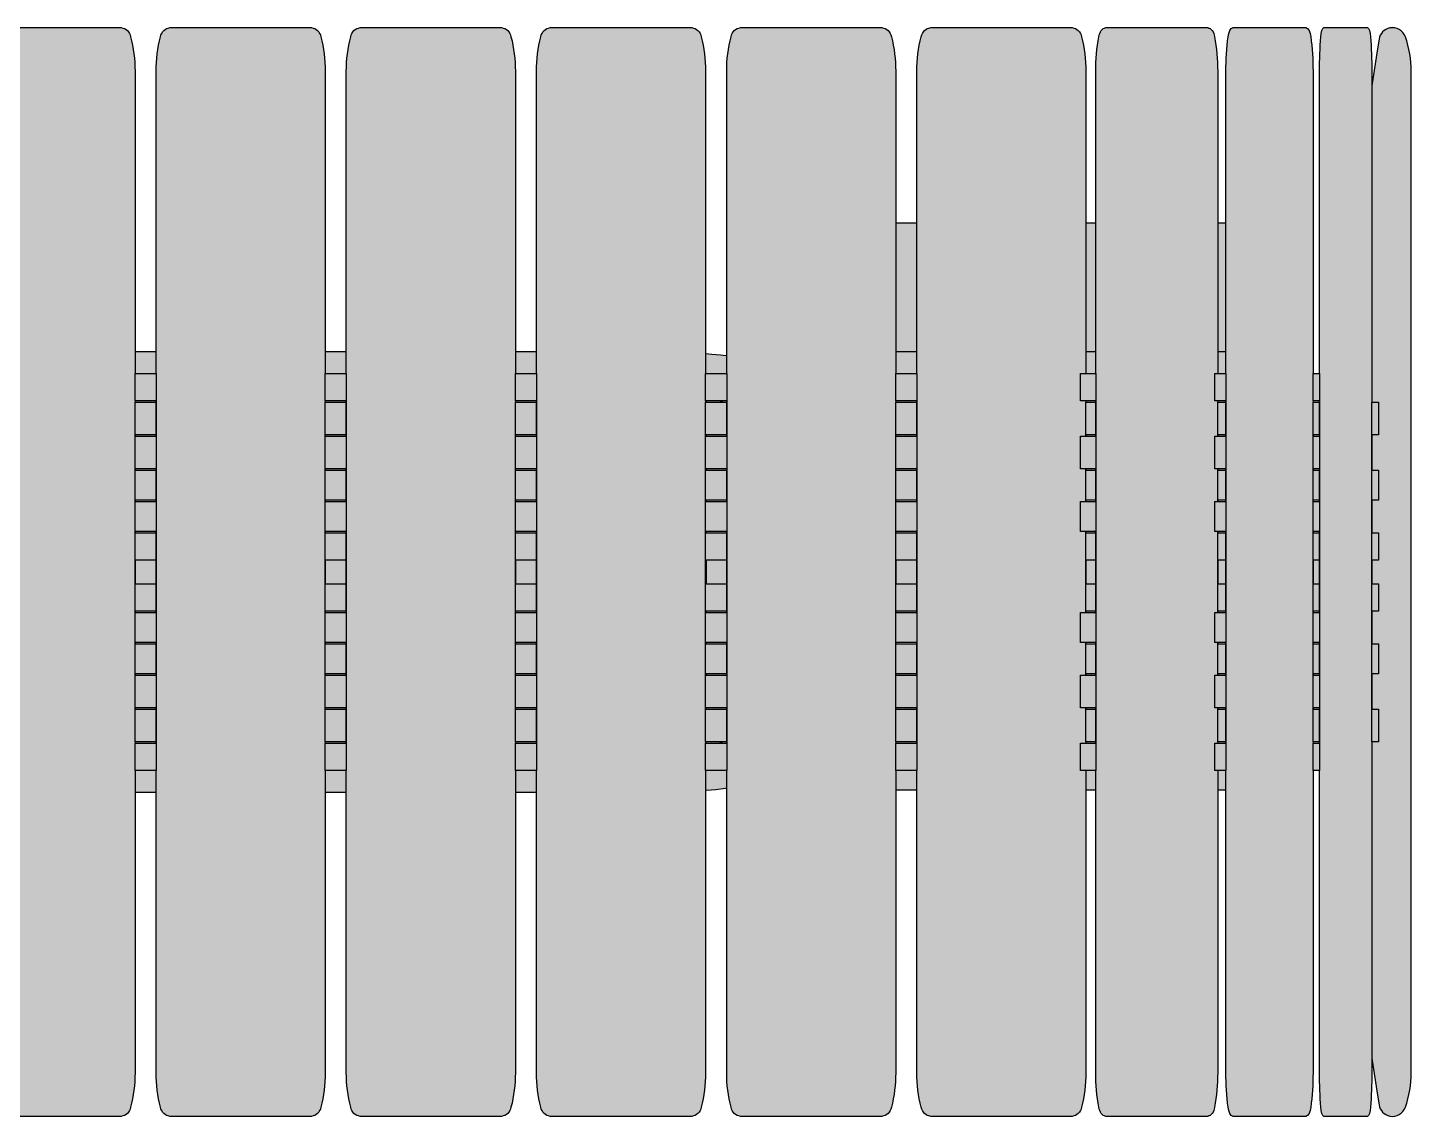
# Model space of a CAD drawing. Header units: millimetres. Extents: x -10890 to 10855, y -21000 to 23317.
# Drawn here: x 3709 to 6250, y -20600 to -18600 of the extents above; entities that cross this region are included whole.
import ezdxf

# ---------------------------------------------------------------- set-up
doc = ezdxf.new("R2010")
doc.units = ezdxf.units.MM
doc.set_wipeout_variables(frame=1)
doc.layers.add('Техника. Кран LR 11000', color=250, linetype='Continuous')
doc.layers.add('Техника. Кран LR 11000 Штриховка', color=7, linetype='Continuous', true_color=0xffd147)

# ---------------------------------------------------------------- blocks, each defined once
blk = doc.blocks.new('LR 11000-20250225.072448')
at = {"color": 0, "linetype": 'ByBlock', "lineweight": -2, "ltscale": 20, "transparency": 16777216}
blk.add_wipeout([(-2625, 165.0000000000109), (-2625, 195.00000000000364), (-960, 195.00000000000364), (-960, 399.99999999999636), (-60, 399.99999999999636), (-60, 195.00000000000364), (-15, 195.00000000000364), (-15, 145.00000000000364), (-909.078948544222, 145.00000000000364), (-909.078948544222, 112.00212633460978), (-609.9999999999998, 112.00212633460978), (-609.9999999999998, 145.00000000000364), (-410, 145.00000000000364), (-410, 112.00212633460978), (0, 112.00212633460978), (0, -112.00212633460978), (-410, -112.00212633460978), (-410, -144.99999999999613), (-609.9999999999998, -144.99999999999613), (-609.9999999999998, -112.00212633460978), (-909.078948544222, -112.00212633460978), (-909.078948544222, -144.99999999999613), (-15, -144.99999999999613), (-15, -194.9999999999959), (-60, -194.9999999999959), (-60, -404.9999999999966), (-120.68622450386442, -404.9999999999966), (-120.68622450386442, -640.9999999999964), (-899.3137754961499, -641.0000000000036), (-899.3137754961499, -404.9999999999966), (-960, -404.9999999999966), (-960, -194.9999999999959), (-2625, -194.9999999999959), (-2625, -164.99999999998886), (-2645, -164.99999999998886), (-2645, 165.0000000000109)], dxfattribs=at)
at = {"layer": 'Техника. Кран LR 11000 Штриховка', "ltscale": 20, "true_color": 0xadadad, "transparency": 16777216}
h = blk.add_hatch(color=253, dxfattribs=at)
h.dxf.hatch_style = 1
h.paths.add_polyline_path([(-2645, 165.0000000000109), (-2625, 165.0000000000109), (-2625, 195.0000000000036), (-960, 195.0000000000036), (-960, 399.9999999999964), (-60, 399.9999999999964), (-60, 195.0000000000036), (-15, 195.0000000000036), (-15, 145.0000000000036), (-909.0789485442219, 145.0000000000036), (-909.0789485442219, 112.0021263346098), (-610, 112.0021263346098), (-610, 145.0000000000036), (-410, 145.0000000000036), (-410, 112.0021263346098), (0, 112.0021263346098), (0, -112.0021263346098), (-410, -112.0021263346098), (-410, -144.9999999999964), (-610, -144.9999999999964), (-610, -112.0021263346098), (-909.0789485442219, -112.0021263346098), (-909.0789485442219, -144.9999999999964), (-15, -144.9999999999964), (-15, -194.9999999999964), (-60, -194.9999999999964), (-60, -404.9999999999964), (-120.6862245038647, -404.9999999999964), (-120.6862245038647, -640.9999999999964), (-899.3137754961499, -641.0000000000036), (-899.3137754961499, -404.9999999999964), (-960, -404.9999999999964), (-960, -194.9999999999964), (-2625, -194.9999999999964), (-2625, -164.9999999999891), (-2645, -164.9999999999891)])
at = {"color": 0, "linetype": 'ByBlock', "lineweight": -2, "ltscale": 20, "transparency": 16777216}
for points in [[(-2645, 165.0000000000109), (-2625, 165.0000000000109), (-2625, 195.0000000000036), (-960, 195.0000000000036), (-960, 399.9999999999964), (-60, 399.9999999999964), (-60, 195.0000000000036), (-15, 195.0000000000036), (-15, 145.0000000000036), (-909.0789485442219, 145.0000000000036), (-909.0789485442219, 112.0021263346098), (-610, 112.0021263346098), (-610, 145.0000000000036), (-410, 145.0000000000036), (-410, 112.0021263346098), (0, 112.0021263346098), (0, -112.0021263346098), (-410, -112.0021263346098), (-410, -144.9999999999964), (-610, -144.9999999999964), (-610, -112.0021263346098), (-909.0789485442219, -112.0021263346098), (-909.0789485442219, -144.9999999999964), (-15, -144.9999999999964), (-15, -194.9999999999964), (-60, -194.9999999999964), (-60, -404.9999999999964), (-120.6862245038647, -404.9999999999964), (-120.6862245038647, -640.9999999999964), (-899.3137754961499, -641.0000000000036), (-899.3137754961499, -404.9999999999964), (-960, -404.9999999999964), (-960, -194.9999999999964), (-2625, -194.9999999999964), (-2625, -164.9999999999891), (-2645, -164.9999999999891)], [(-1070, 180.0000000000036), (-572.4694572168664, 180.0000000000036), (-572.4694572168664, 160.0000000000036), (-1070, 160.0000000000036)], [(-1070, -159.9999999999964), (-572.4694572168664, -159.9999999999964), (-572.4694572168664, -179.9999999999964), (-1070, -179.9999999999964)]]:
    blk.add_lwpolyline(points, close=True, dxfattribs=at)
for points in [[(-2286.324342421358, 195.0000000000036), (-2286.324342421358, -194.9999999999964)], [(-1414.470749093249, 195.0000000000036), (-1414.470749093249, -194.9999999999964)], [(-960, 195.0000000000036), (-60, 195.0000000000036)], [(-2625, 165.0000000000109), (-2625, -164.9999999999891)], [(-2625, 145.0000000000036), (-909.0789485442219, 145.0000000000036)], [(-909.0789485442219, 145.0000000000036), (-909.0789485442219, -144.9999999999964), (-2625, -144.9999999999964)], [(-610, 112.0021263346098), (-410, 112.0021263346098)], [(-610, -112.0021263346098), (-410, -112.0021263346098)], [(-60, -194.9999999999964), (-960, -194.9999999999964)], [(-899.3137754961499, -404.9999999999964), (-120.6862245038647, -404.9999999999964)]]:
    blk.add_lwpolyline(points, dxfattribs=at)
blk = doc.blocks.new('LR 11000-20250225.072029')
at = {"color": 0, "linetype": 'ByBlock', "lineweight": -2, "ltscale": 20, "transparency": 16777216}
blk.add_wipeout([(-5090.686224503865, -641), (-5090.686224503865, -405), (-5030.000000000001, -405), (-5030.000000000001, -392.0788488736871), (-5030.000000000001, -392.0788488736871), (-4989.818276078764, -397.67912073897514), (-4949.448218887621, -401.70310690090264), (-4908.951640407385, -404.14464609607603), (-4868.390546339959, -405), (-4868.390546339957, -405), (-1852.4999999999998, -405), (-1852.4999999999998, -705), (-1827.4999999999995, -705), (-1827.4999999999995, -740), (-1777.4999999999993, -740), (-1777.4999999999993, -705), (-1757.4999999999998, -705), (-1757.4999999999998, -654.9999999999991), (-1752.5, -650.0000000000009), (-1752.5, -594.75), (-1497.5000000000002, -594.75), (-1497.5000000000002, -650.0000000000009), (-1492.4999999999993, -654.9999999999991), (-1492.4999999999993, -705), (-1472.4999999999998, -705), (-1472.4999999999998, -740), (-1422.4999999999998, -740), (-1422.4999999999998, -705), (-1397.4999999999998, -705), (-1397.4999999999998, -405), (1397.4999999999854, -405), (1397.4999999999854, -705), (1422.4999999999998, -705), (1422.4999999999998, -740), (1472.4999999999995, -740), (1472.4999999999995, -705), (1492.5000000000005, -705), (1492.5000000000005, -654.9999999999991), (1497.5000000000002, -650.0000000000009), (1497.5000000000002, -594.7499999999945), (1752.4999999999998, -594.7499999999945), (1752.4999999999998, -650.0000000000009), (1757.499999999986, -654.9999999999991), (1757.5, -705), (1777.5000000000005, -705), (1777.5000000000005, -740), (1827.5000000000005, -740), (1827.5000000000005, -705.0000000722139), (1852.5, -705.0000000722139), (1852.5, -405), (4886.5776739096045, -405), (4886.5776739096045, -405), (5012.527143413684, -394.78285218915244), (5136.179192664229, -368.74768954536466), (5255.555348686756, -327.3110831322756), (5368.7455541880745, -271.1360321192442), (5368.936958198233, -271.0254037844452), (5368.936958198233, -230), (5477.37357540612, -230), (5477.37357540612, -190), (5098.052738762462, -189.99999999994907), (5098.052738762462, -189.99999999994907), (5073.257452705655, -99.7016624750022), (5064.167487821665, -6.503118984151115), (5071.047260668018, 86.88459271278771), (5093.696646615432, 177.74493217183408), (5098.052738719052, 190.00000000005275), (5477.37357540612, 189.9999999999991), (5477.37357540612, 230), (5368.93695956086, 230), (5368.93695956086, 271.02540378443973), (5368.93695956086, 271.02540378443973), (5255.3972621723415, 327.3234283776137), (5135.674131858694, 368.8818513995693), (5011.672098810524, 395.03957026209355), (4885.363761096542, 405.3804735157064), (4833.3318196055625, 405), (1852.5, 405), (1852.4999999999864, 655.0000000000009), (1849.999999999986, 657.5), (1849.999999999986, 729.9999999999991), (1827.5000000000005, 729.9999999999991), (1827.5000000000005, 750.0000000000036), (1777.5000000000005, 750.0000000000036), (1777.5000000000005, 729.9999999999991), (1754.9999999999861, 729.9999999999991), (1754.9999999999861, 657.5000000000036), (1752.4999999999861, 655.0000000000036), (1752.4999999999998, 405), (1497.4999999999852, 405), (1497.4999999999852, 655.0000000000009), (1494.9999999999854, 657.5), (1494.9999999999854, 729.9999999999991), (1472.499999999986, 729.9999999999991), (1472.4999999999995, 750.0000000000036), (1422.4999999999998, 750.0000000000036), (1422.4999999999998, 729.9999999999991), (1400.0000000000005, 729.9999999999991), (1399.9999999999854, 657.5000000000036), (1397.4999999999854, 655.0000000000036), (1397.4999999999854, 405), (-1397.4999999999998, 405), (-1397.4999999999998, 655.0000000000009), (-1399.9999999999998, 657.5), (-1399.9999999999998, 730.0000000000045), (-1422.4999999999998, 730.0000000000045), (-1422.4999999999998, 750.0000000000036), (-1472.4999999999998, 750.0000000000036), (-1472.4999999999998, 730.0000000000045), (-1495.0000000000005, 730.0000000000045), (-1495.0000000000005, 657.5000000000036), (-1497.5000000000002, 655.0000000000036), (-1497.5000000000002, 405), (-1752.5, 405), (-1752.5, 655.0000000000009), (-1755, 657.5), (-1755, 730.0000000000045), (-1777.4999999999993, 730.0000000000045), (-1777.4999999999993, 750.0000000000036), (-1827.4999999999995, 750.0000000000036), (-1827.4999999999995, 730.0000000000045), (-1850, 730.0000000000045), (-1850, 657.5000000000036), (-1852.4999999999998, 655.0000000000036), (-1852.5000000000148, 405), (-4833.82137265768, 405), (-4833.82137265768, 405), (-4883.034975881456, 405.1008133663763), (-4932.202863846241, 402.9776792009616), (-4981.224588400732, 398.6349349872362), (-5029.999999999985, 392.0814527887742), (-5029.999999999985, 392.0814527887742), (-5030.000000000001, 739.9999999999864), (-5929.999999999999, 739.9999999999864), (-5929.999999999999, 240.00000000000728), (-5975.000000000001, 240.00000000000728), (-5975.000000000001, 190.00000000000637), (-5195.104318919737, 190.00000000000637), (-5195.101483683073, 160.00000000000728), (-5111.969563417732, 112.00212633460706), (-5380.000000000001, 112.00212633460706), (-5380.000000000001, 190.00000000000637), (-5579.999999999999, 190.00000000000637), (-5579.999999999999, 112.00212633460706), (-5990, 112.00212633460706), (-5990, -112.0021263346107), (-5111.969563417762, -112.0021263346107), (-5195.101483683073, -160), (-5195.101483683073, -189.99999999999636), (-5380.000000000001, -189.99999999999181), (-5380.000000000001, -112.00212633461342), (-5579.999999999999, -112.0021263346107), (-5579.999999999999, -189.99999999999636), (-5974.999999999985, -189.99999999999636), (-5974.999999999985, -239.99999999999545), (-5929.999999999999, -239.99999999999545), (-5929.999999999999, -405), (-5869.31377549615, -405), (-5869.31377549615, -641)], dxfattribs=at)
at = {"layer": 'Техника. Кран LR 11000 Штриховка', "ltscale": 20, "true_color": 0xadadad, "transparency": 16777216}
h = blk.add_hatch(color=253, dxfattribs=at)
h.dxf.hatch_style = 1
edge = h.paths.add_edge_path()
edge.add_line((-5869.31377549615, -641), (-5090.686224503865, -641))
edge.add_line((-5090.686224503865, -641), (-5090.686224503865, -405))
edge.add_line((-5090.686224503865, -405), (-5030, -405))
edge.add_line((-5030, -405), (-5030, -392.0788488736871))
edge.add_arc((-4866.815829351576, 631.8097122742549), 1036.810908121542, 260.9445371000554, 269.9129786624127)
edge.add_line((-4868.390546339957, -405), (-1852.5, -405))
edge.add_line((-1852.5, -405), (-1852.5, -705))
edge.add_line((-1852.5, -705), (-1827.5, -705))
edge.add_line((-1827.5, -705), (-1827.5, -740))
edge.add_line((-1827.5, -740), (-1777.5, -740))
edge.add_line((-1777.5, -740), (-1777.5, -705))
edge.add_line((-1777.5, -705), (-1757.5, -705))
edge.add_line((-1757.5, -705), (-1757.5, -655))
edge.add_line((-1757.5, -655), (-1752.5, -650))
edge.add_line((-1752.5, -650), (-1752.5, -594.75))
edge.add_line((-1752.5, -594.75), (-1497.5, -594.75))
edge.add_line((-1497.5, -594.75), (-1497.5, -650))
edge.add_line((-1497.5, -650), (-1492.5, -655))
edge.add_line((-1492.5, -655), (-1492.5, -705))
edge.add_line((-1492.5, -705), (-1472.5, -705))
edge.add_line((-1472.5, -705), (-1472.5, -740))
edge.add_line((-1472.5, -740), (-1422.5, -740))
edge.add_line((-1422.5, -740), (-1422.5, -705))
edge.add_line((-1422.5, -705), (-1397.5, -705))
edge.add_line((-1397.5, -705), (-1397.5, -405))
edge.add_line((-1397.5, -405), (1397.499999999985, -405))
edge.add_line((1397.499999999985, -405), (1397.499999999985, -705))
edge.add_line((1397.499999999985, -705), (1422.5, -705))
edge.add_line((1422.5, -705), (1422.5, -740))
edge.add_line((1422.5, -740), (1472.5, -740))
edge.add_line((1472.5, -740), (1472.5, -705))
edge.add_line((1472.5, -705), (1492.5, -705))
edge.add_line((1492.5, -705), (1492.5, -655))
edge.add_line((1492.5, -655), (1497.5, -650))
edge.add_line((1497.5, -650), (1497.5, -594.7499999999964))
edge.add_line((1497.5, -594.7499999999964), (1752.5, -594.7499999999964))
edge.add_line((1752.5, -594.7499999999964), (1752.5, -650))
edge.add_line((1752.5, -650), (1757.499999999985, -655))
edge.add_line((1757.499999999985, -655), (1757.5, -705))
edge.add_line((1757.5, -705), (1777.5, -705))
edge.add_line((1777.5, -705), (1777.5, -740))
edge.add_line((1777.5, -740), (1827.5, -740))
edge.add_line((1827.5, -740), (1827.5, -705.0000000722139))
edge.add_line((1827.5, -705.0000000722139), (1852.5, -705.0000000722139))
edge.add_line((1852.5, -705.0000000722139), (1852.5, -405))
edge.add_line((1852.5, -405), (4886.577673909604, -405))
edge.add_arc((4868.94129412349, 593.8229940327725), 998.9786861092442, 271.0115757626679, 300.0335378448922)
edge.add_line((5368.936958198232, -271.0254037844461), (5368.936958198232, -230))
edge.add_line((5368.936958198232, -230), (5477.37357540612, -230))
edge.add_line((5477.37357540612, -230), (5477.37357540612, -190))
edge.add_line((5477.37357540612, -190), (5098.052738762461, -189.9999999999491))
edge.add_arc((5613.166221244057, 5.889365038675764e-08), 549.037248150504, 159.753465571174, 200.2465344419161, ccw=False)
edge.add_line((5098.052738719052, 190.0000000000509), (5477.37357540612, 190))
edge.add_line((5477.37357540612, 190), (5477.37357540612, 230))
edge.add_line((5477.37357540612, 230), (5368.936959560859, 230))
edge.add_line((5368.936959560859, 230), (5368.936959560859, 271.0254037844388))
edge.add_arc((4866.692504677379, -599.2416890397425), 1004.795653510631, 60.01009805839945, 91.90265333715564)
edge.add_line((4833.331819605562, 405), (1852.5, 405))
edge.add_line((1852.5, 405), (1852.499999999985, 655))
edge.add_line((1852.499999999985, 655), (1849.999999999985, 657.5))
edge.add_line((1849.999999999985, 657.5), (1849.999999999985, 730))
edge.add_line((1849.999999999985, 730), (1827.5, 730))
edge.add_line((1827.5, 730), (1827.5, 750.0000000000036))
edge.add_line((1827.5, 750.0000000000036), (1777.5, 750.0000000000036))
edge.add_line((1777.5, 750.0000000000036), (1777.5, 730))
edge.add_line((1777.5, 730), (1754.999999999985, 730))
edge.add_line((1754.999999999985, 730), (1754.999999999985, 657.5000000000036))
edge.add_line((1754.999999999985, 657.5000000000036), (1752.499999999985, 655.0000000000036))
edge.add_line((1752.499999999985, 655.0000000000036), (1752.5, 405))
edge.add_line((1752.5, 405), (1497.499999999985, 405))
edge.add_line((1497.499999999985, 405), (1497.499999999985, 655))
edge.add_line((1497.499999999985, 655), (1494.999999999985, 657.5))
edge.add_line((1494.999999999985, 657.5), (1494.999999999985, 730))
edge.add_line((1494.999999999985, 730), (1472.499999999985, 730))
edge.add_line((1472.499999999985, 730), (1472.5, 750.0000000000036))
edge.add_line((1472.5, 750.0000000000036), (1422.5, 750.0000000000036))
edge.add_line((1422.5, 750.0000000000036), (1422.5, 730))
edge.add_line((1422.5, 730), (1400, 730))
edge.add_line((1400, 730), (1399.999999999985, 657.5000000000036))
edge.add_line((1399.999999999985, 657.5000000000036), (1397.499999999985, 655.0000000000036))
edge.add_line((1397.499999999985, 655.0000000000036), (1397.499999999985, 405))
edge.add_line((1397.499999999985, 405), (-1397.5, 405))
edge.add_line((-1397.5, 405), (-1397.5, 655))
edge.add_line((-1397.5, 655), (-1400, 657.5))
edge.add_line((-1400, 657.5), (-1400, 730.0000000000036))
edge.add_line((-1400, 730.0000000000036), (-1422.5, 730.0000000000036))
edge.add_line((-1422.5, 730.0000000000036), (-1422.5, 750.0000000000036))
edge.add_line((-1422.5, 750.0000000000036), (-1472.5, 750.0000000000036))
edge.add_line((-1472.5, 750.0000000000036), (-1472.5, 730.0000000000036))
edge.add_line((-1472.5, 730.0000000000036), (-1495, 730.0000000000036))
edge.add_line((-1495, 730.0000000000036), (-1495, 657.5000000000036))
edge.add_line((-1495, 657.5000000000036), (-1497.5, 655.0000000000036))
edge.add_line((-1497.5, 655.0000000000036), (-1497.5, 405))
edge.add_line((-1497.5, 405), (-1752.5, 405))
edge.add_line((-1752.5, 405), (-1752.5, 655))
edge.add_line((-1752.5, 655), (-1755, 657.5))
edge.add_line((-1755, 657.5), (-1755, 730.0000000000036))
edge.add_line((-1755, 730.0000000000036), (-1777.5, 730.0000000000036))
edge.add_line((-1777.5, 730.0000000000036), (-1777.5, 750.0000000000036))
edge.add_line((-1777.5, 750.0000000000036), (-1827.5, 750.0000000000036))
edge.add_line((-1827.5, 750.0000000000036), (-1827.5, 730.0000000000036))
edge.add_line((-1827.5, 730.0000000000036), (-1850, 730.0000000000036))
edge.add_line((-1850, 730.0000000000036), (-1850, 657.5000000000036))
edge.add_line((-1850, 657.5000000000036), (-1852.5, 655.0000000000036))
edge.add_line((-1852.5, 655.0000000000036), (-1852.500000000015, 405))
edge.add_line((-1852.500000000015, 405), (-4833.82137265768, 405))
edge.add_arc((-4860.658031128607, -683.4886893845105), 1088.819467660225, 88.58766026948092, 98.94742271041395)
edge.add_line((-5029.999999999985, 392.0814527887742), (-5030, 739.9999999999854))
edge.add_line((-5030, 739.9999999999854), (-5930, 739.9999999999854))
edge.add_line((-5930, 739.9999999999854), (-5930, 240.0000000000073))
edge.add_line((-5930, 240.0000000000073), (-5975, 240.0000000000073))
edge.add_line((-5975, 240.0000000000073), (-5975, 190.0000000000073))
edge.add_line((-5975, 190.0000000000073), (-5195.104318919737, 190.0000000000073))
edge.add_line((-5195.104318919737, 190.0000000000073), (-5195.101483683073, 160.0000000000073))
edge.add_line((-5195.101483683073, 160.0000000000073), (-5111.969563417733, 112.0021263346061))
edge.add_line((-5111.969563417733, 112.0021263346061), (-5380, 112.0021263346061))
edge.add_line((-5380, 112.0021263346061), (-5380, 190.0000000000073))
edge.add_line((-5380, 190.0000000000073), (-5580, 190.0000000000073))
edge.add_line((-5580, 190.0000000000073), (-5580, 112.0021263346061))
edge.add_line((-5580, 112.0021263346061), (-5990, 112.0021263346061))
edge.add_line((-5990, 112.0021263346061), (-5990, -112.0021263346098))
edge.add_line((-5990, -112.0021263346098), (-5111.969563417762, -112.0021263346098))
edge.add_line((-5111.969563417762, -112.0021263346098), (-5195.101483683073, -160))
edge.add_line((-5195.101483683073, -160), (-5195.101483683073, -189.9999999999964))
edge.add_line((-5195.101483683073, -189.9999999999964), (-5380, -189.9999999999927))
edge.add_line((-5380, -189.9999999999927), (-5380, -112.0021263346134))
edge.add_line((-5380, -112.0021263346134), (-5580, -112.0021263346098))
edge.add_line((-5580, -112.0021263346098), (-5580, -189.9999999999964))
edge.add_line((-5580, -189.9999999999964), (-5974.999999999985, -189.9999999999964))
edge.add_line((-5974.999999999985, -189.9999999999964), (-5974.999999999985, -239.9999999999964))
edge.add_line((-5974.999999999985, -239.9999999999964), (-5930, -239.9999999999964))
edge.add_line((-5930, -239.9999999999964), (-5930, -405))
edge.add_line((-5930, -405), (-5869.31377549615, -405))
edge.add_line((-5869.31377549615, -405), (-5869.31377549615, -641))
at = {"color": 0, "linetype": 'ByBlock', "lineweight": -2, "ltscale": 20, "transparency": 16777216}
blk.add_lwpolyline([(1852.5, -405), (4886.577673909604, -405, 0.1273134477178034), (5368.936958198232, -271.0254037844461), (5368.936958198232, -230), (5477.37357540612, -230), (5477.37357540612, -190), (5098.052738762461, -189.9999999999491, -0.1785461349852814), (5098.052738719052, 190.0000000000509), (5477.37357540612, 190), (5477.37357540612, 230), (5368.936959560859, 230), (5368.936959560859, 271.0254037844388, 0.140062790201252), (4833.331819605562, 405), (1852.5, 405)], format="xyb", dxfattribs=at)
for points in [[(1077.506569119272, 330.0000000000073), (1332.499999999985, 330), (1332.499999999985, 375), (1917.499999999985, 375), (1917.499999999985, 330), (2164.728150653842, 330), (2296.099436500328, 280), (4855, 280), (4855, 346.0000000000036), (4955, 346.0000000000036), (4955, 301.5644900573316), (5047.121740733171, 340), (5093.189546969632, 340)], [(5065.247896473898, 340), (4955, 294.0018014492962)], [(5093.189546969632, 340), (5100.286676691423, 340), (5100.286676691423, 245)], [(4855, 300), (4955, 300)], [(4855, 280), (4855, 230)], [(4955, 301.5644900573316), (4955, 230)], [(5368.936959560859, 230), (2970.241858510824, 230), (2970.241858510824, 190), (5098.052738719052, 190.0000000000509)], [(5354.961887677346, 230), (5354.961887677346, 245), (4963.184311006073, 245), (4963.184311006073, 230)], [(4855, 190), (4855, -190)], [(4955, -190), (4955, 190)], [(5368.936958198232, -230), (2970.24185851145, -230), (2970.24185851145, -190), (5098.052738762446, -189.9999999999454)], [(1852.5, -405), (1852.5, -352), (2168.079034675771, -352), (2287.337560983578, -280), (4855, -280), (4855, -345.9999999999964), (4955, -345.9999999999964), (4955, -301.5644900361112), (5047.12174078403, -340), (5100.286676653646, -340), (5100.286676653646, -245), (5354.0073531503, -245), (5354.0073531503, -230)], [(4855, -230), (4855, -300), (4955, -300), (4955, -230)], [(4963.205974082273, -230), (4963.205974082273, -245), (5100.286676653646, -245)]]:
    blk.add_lwpolyline(points, dxfattribs=at)
blk = doc.blocks.new('LR 11000-20230902.15104')
at = {"color": 0, "linetype": 'ByBlock', "lineweight": -2, "ltscale": 20, "transparency": 16777216, "xscale": -1, "rotation": 180}
blk.add_blockref('LR 11000-20250225.072448', (6039.999999999993, -4600), dxfattribs=at)
blk.add_blockref('LR 11000-20250225.072029', (0, -4600), dxfattribs=at)
blk = doc.blocks.new('LR 11000-20241012.082459')
at = {"color": 0, "linetype": 'ByBlock', "lineweight": -2, "ltscale": 20, "transparency": 16777216}
blk.add_wipeout([(920.0000000000076, -10), (936.1257063204303, -9.299158721330059), (952.133739634972, -7.232167615654362), (967.9085717929014, -3.813943922044473), (983.3363576296398, 0.9308434289487195), (983.33635762964, 0.9308434289487195), (983.33635762964, 0.9308434289487195), (991.0852196723887, 5.361930397991728), (996.7834248081499, 12.232873049154023), (999.7045257793116, 20.66771530026017), (999.4761200943617, 29.591124151582335), (999.4761200943617, 29.591124151582335), (999.4761200943617, 29.591124151582335), (996.8522462283673, 36.64410692764932), (992.2484092238093, 42.59675045297536), (986.0817482340398, 46.909704468657765), (978.911004965536, 49.192185811703894), (978.911004965536, 49.192185811703894), (961.3713743606793, 51.970294761320474), (364.5000000000003, 143.9113873753704), (364.5000000000003, 147.00000000000136), (45.00000000000746, 147.00000000000045), (28.976874871696243, 217), (-28.9768748716959, 217), (-45.0000000000071, 147.00000000000045), (-364.4999999999999, 147.00000000000136), (-364.4999999999999, 143.9113873753704), (-961.3713743606786, 51.970294761320474), (-978.9110049655359, 49.192185811703894), (-978.9110049655359, 49.192185811703894), (-986.0817482340395, 46.909704468657765), (-992.2484092238093, 42.59675045297536), (-996.8522462283669, 36.64410692764932), (-999.4761200943614, 29.59112415158188), (-999.4761200943614, 29.591124151582335), (-999.4761200943614, 29.591124151582335), (-999.7045257793116, 20.66771530026017), (-996.7834248081494, 12.232873049154023), (-991.0852196723882, 5.361930397991728), (-983.3363576296398, 0.9308434289487195), (-983.3363576296398, 0.9308434289487195), (-983.3363576296398, 0.9308434289487195), (-967.9085717929014, -3.813943922044473), (-952.1337396349718, -7.232167615654362), (-936.1257063204304, -9.299158721330059), (-920.0000000000074, -10), (-920.0000000000072, -10)], dxfattribs=at)
at = {"layer": 'Техника. Кран LR 11000 Штриховка', "ltscale": 20, "true_color": 0xd6d6d6, "transparency": 16777216}
h = blk.add_hatch(color=254, dxfattribs=at)
h.dxf.hatch_style = 1
edge = h.paths.add_edge_path()
edge.add_arc((919.8204734705881, 179.9999151849044), 190.0000000001202, 270.0541374419837, 289.5296199058224)
edge.add_arc((975.0000000000222, 24.49999999999504), 24.99999999998767, 289.4785724241613, 371.750188144076)
edge.add_arc((974.9999998215062, 24.49999981272036), 25.00000021290034, 11.75018848096697, 80.9996670580313)
edge.add_line((978.9110049655355, 49.19218581170378), (961.3713743606786, 51.97029476132036))
edge.add_line((961.3713743606786, 51.97029476132036), (364.5, 143.9113873753702))
edge.add_line((364.5, 143.9113873753702), (364.5, 147.0000000000016))
edge.add_line((364.5, 147.0000000000016), (45.00000000000728, 146.9999999999999))
edge.add_line((45.00000000000728, 146.9999999999999), (28.97687487169605, 216.9999999999999))
edge.add_line((28.97687487169605, 216.9999999999999), (-28.97687487169605, 216.9999999999999))
edge.add_line((-28.97687487169605, 216.9999999999999), (-45.00000000000728, 146.9999999999999))
edge.add_line((-45.00000000000728, 146.9999999999999), (-364.5, 147.0000000000017))
edge.add_line((-364.5, 147.0000000000017), (-364.5, 143.9113873753703))
edge.add_line((-364.5, 143.9113873753703), (-961.3713743606786, 51.97029476132036))
edge.add_line((-961.3713743606786, 51.97029476132036), (-978.9110049655355, 49.19218581170378))
edge.add_arc((-974.9999998215062, 24.49999981272036), 25.00000021290033, 99.0003329419687, 168.249811519033)
edge.add_arc((-975.0000000000222, 24.49999999999504), 24.99999999998767, 168.249811855924, 250.5214275758387)
edge.add_arc((-919.8204734705881, 179.9999151849044), 190.0000000001202, 250.4703800941776, 269.9458625580163)
edge.add_line((-920.0000000000073, -10.00000000000017), (920.0000000000073, -10.00000000000017))
at = {"color": 0, "linetype": 'ByBlock', "lineweight": -2, "ltscale": 20, "transparency": 16777216}
blk.add_lwpolyline([(920.0000000000073, -10.00000000000017, 0.08518296381687777), (983.3363576296397, 0.9308434289486058, 0.3752360975238004), (999.4761200943612, 29.59112415158222, 0.3117021666306836), (978.9110049655355, 49.19218581170378), (961.3713743606786, 51.97029476132036), (364.5, 143.9113873753702), (364.5, 147.0000000000016), (45.00000000000728, 146.9999999999999), (28.97687487169605, 216.9999999999999), (-28.97687487169605, 216.9999999999999), (-45.00000000000728, 146.9999999999999), (-364.5, 147.0000000000017), (-364.5, 143.9113873753703), (-961.3713743606786, 51.97029476132036), (-978.9110049655355, 49.19218581170378, 0.3117021666306836), (-999.4761200943612, 29.59112415158222, 0.3752360975238004), (-983.3363576296397, 0.9308434289486058, 0.08518296381687777), (-920.0000000000073, -10.00000000000017)], format="xyb", close=True, dxfattribs=at)
blk = doc.blocks.new('LR 11000-20241012.082455')
at = {"color": 0, "linetype": 'ByBlock', "lineweight": -2, "ltscale": 20, "transparency": 16777216}
blk.add_wipeout([(920.0000000000001, -160.00000000000364), (936.0032855162356, -159.48518355258784), (951.938918588129, -157.92769137390223), (967.7390375019894, -155.33415602682317), (983.3363576296405, -151.71562205237205), (983.33635762964, -151.71562205237205), (983.33635762964, -151.71562205237205), (989.4956356743189, -149.56401086716824), (994.6546772429458, -145.5702123222809), (998.280911446534, -140.14650858547157), (1000, -133.85279177667644), (1000, -133.85279177667644), (1000.0000000000002, 133.85279177667735), (1000.0000000000002, 133.85279177667735), (998.2809114465342, 140.14650858547202), (994.6546772429458, 145.57021232228135), (989.4956356743189, 149.56401086716915), (983.3363576296402, 151.71562205237205), (983.3363576296402, 151.71562205237205), (983.3363576296402, 151.71562205237205), (967.7390375019927, 155.33415602682317), (951.938918588136, 157.92769137390087), (936.0032855162466, 159.48518355258557), (920.000000000015, 160.0000000000009), (920.000000000015, 160.0000000000009), (311.9999999999858, 160.0000000000009), (311.9999999999858, 200.00000000001137), (251.9999999999858, 200.00000000001137), (251.9999999999858, 160.0000000000009), (186.99999999998573, 160.0000000000009), (186.9999999999857, 200.00000000001137), (131.9999999999857, 200.00000000001137), (131.99999999998573, 160.0000000000009), (71.99999999998575, 160.0000000000009), (71.99999999998572, 200.00000000001137), (21.999999999985718, 200.00000000001137), (21.999999999985718, 160.0000000000009), (-22.00000000001428, 160.0000000000009), (-22.0000000000143, 200.000000000015), (-72.00000000001427, 200.000000000015), (-72.00000000001427, 160.0000000000009), (-132.0000000000142, 160.0000000000009), (-132.00000000001424, 200.00000000001137), (-187.0000000000143, 200.000000000015), (-187.00000000001427, 160.0000000000009), (-252.0000000000142, 160.0000000000009), (-252.0000000000142, 200.00000000001137), (-312.0000000000144, 200.000000000015), (-312.0000000000144, 160.0000000000009), (-920, 160.0000000000041), (-920, 160.0000000000041), (-936.0032855162352, 159.4851835525883), (-951.9389185881282, 157.92769137390314), (-967.7390375019886, 155.33415602682408), (-983.3363576296395, 151.71562205237205), (-983.3363576296395, 151.71562205237205), (-983.3363576296395, 151.71562205237205), (-989.4956356743187, 149.56401086716915), (-994.6546772429452, 145.57021232228135), (-998.2809114465334, 140.14650858547202), (-999.9999999999998, 133.85279177667735), (-999.9999999999998, 133.85279177667735), (-1000, -133.85279177667644), (-1000, -133.85279177667644), (-998.2809114465337, -140.14650858547157), (-994.6546772429455, -145.5702123222809), (-989.4956356743187, -149.56401086716824), (-983.3363576296396, -151.71562205237205), (-983.3363576296396, -151.71562205237205), (-983.3363576296396, -151.71562205237205), (-967.7390375019886, -155.3341560268218), (-951.938918588128, -157.9276913738986), (-936.0032855162352, -159.48518355258238), (-919.9999999999995, -159.9999999999959), (-920, -159.9999999999959), (-364.50000000001444, -159.99999999999227), (-364.50000000001444, -199.9999999999959), (-314.5000000000144, -199.9999999999959), (-314.5000000000144, -159.99999999999227), (-249.5000000000144, -159.9999999999959), (-249.5000000000144, -199.99999999999955), (-189.5000000000144, -199.99999999999955), (-189.50000000001444, -159.9999999999959), (-129.50000000001444, -159.9999999999959), (-129.5000000000144, -200.00000000000318), (-74.50000000001437, -200.00000000000318), (-74.50000000001437, -159.9999999999959), (74.49999999998562, -159.9999999999959), (74.49999999998563, -200.00000000000318), (129.49999999998565, -200.00000000000318), (129.49999999998562, -159.9999999999959), (189.49999999998562, -159.9999999999959), (189.49999999998565, -200.00000000000318), (249.4999999999856, -200.00000000000318), (249.4999999999856, -159.9999999999959), (314.4999999999856, -159.9999999999959), (314.4999999999856, -200.00000000000318), (364.4999999999856, -200.00000000000318), (364.4999999999856, -159.9999999999959)], dxfattribs=at)
at = {"layer": 'Техника. Кран LR 11000 Штриховка', "ltscale": 20, "true_color": 0xd6d6d6, "transparency": 16777216}
h = blk.add_hatch(color=254, dxfattribs=at)
h.dxf.hatch_style = 1
edge = h.paths.add_edge_path()
edge.add_arc((920.1167941380062, 85.36123960540192), 245.3612674029329, 269.9727267000894, 284.931206675308)
edge.add_arc((979.8062935320175, -131.7186472501225), 20.30616541288025, 280.0112758245828, 353.9671669150864)
edge.add_line((999.9999999999999, -133.8527917766766), (1000, 133.8527917766775))
edge.add_arc((979.8062935320224, 131.7186472501198), 20.30616541287584, 6.032833084925324, 79.98872417542871)
edge.add_arc((920.1167941380136, -85.36123960535286), 245.3612674028774, 75.06879332469033, 90.02727329990896)
edge.add_line((920.0000000000146, 160.0000000000006), (311.9999999999854, 160.0000000000006))
edge.add_line((311.9999999999854, 160.0000000000006), (311.9999999999854, 200.0000000000077))
edge.add_line((311.9999999999854, 200.0000000000077), (251.9999999999854, 200.0000000000077))
edge.add_line((251.9999999999854, 200.0000000000077), (251.9999999999854, 160.0000000000006))
edge.add_line((251.9999999999854, 160.0000000000006), (186.9999999999854, 160.0000000000006))
edge.add_line((186.9999999999854, 160.0000000000006), (186.9999999999854, 200.0000000000077))
edge.add_line((186.9999999999854, 200.0000000000077), (131.9999999999854, 200.0000000000077))
edge.add_line((131.9999999999854, 200.0000000000077), (131.9999999999854, 160.0000000000006))
edge.add_line((131.9999999999854, 160.0000000000006), (71.99999999998545, 160.0000000000006))
edge.add_line((71.99999999998545, 160.0000000000006), (71.99999999998545, 200.0000000000077))
edge.add_line((71.99999999998545, 200.0000000000077), (21.99999999998545, 200.0000000000077))
edge.add_line((21.99999999998545, 200.0000000000077), (21.99999999998545, 160.0000000000006))
edge.add_line((21.99999999998545, 160.0000000000006), (-22.00000000001455, 160.0000000000006))
edge.add_line((-22.00000000001455, 160.0000000000006), (-22.00000000001455, 200.0000000000077))
edge.add_line((-22.00000000001455, 200.0000000000077), (-72.00000000001455, 200.0000000000077))
edge.add_line((-72.00000000001455, 200.0000000000077), (-72.00000000001455, 159.9999999999933))
edge.add_line((-72.00000000001455, 159.9999999999933), (-132.0000000000146, 159.9999999999933))
edge.add_line((-132.0000000000146, 159.9999999999933), (-132.0000000000146, 200.0000000000077))
edge.add_line((-132.0000000000146, 200.0000000000077), (-187.0000000000146, 200.0000000000077))
edge.add_line((-187.0000000000146, 200.0000000000077), (-187.0000000000146, 159.9999999999933))
edge.add_line((-187.0000000000146, 159.9999999999933), (-252.0000000000146, 159.9999999999933))
edge.add_line((-252.0000000000146, 159.9999999999933), (-252.0000000000146, 200.0000000000077))
edge.add_line((-252.0000000000146, 200.0000000000077), (-312.0000000000146, 200.0000000000077))
edge.add_line((-312.0000000000146, 200.0000000000077), (-312.0000000000146, 159.9999999999933))
edge.add_line((-312.0000000000146, 159.9999999999933), (-920, 160.0000000000078))
edge.add_arc((-920.1167941380063, -85.36123960540101), 245.3612674029329, 89.97272670008934, 104.931206675308)
edge.add_arc((-979.8062935320177, 131.7186472501234), 20.30616541288025, 100.0112758245828, 173.9671669150863)
edge.add_line((-1000, 133.8527917766775), (-1000, -133.8527917766766))
edge.add_arc((-979.8062935320226, -131.7186472501189), 20.30616541287584, 186.0328330849253, 259.9887241754287)
edge.add_arc((-920.1167941380342, 85.36123960541283), 245.3612674029292, 255.0687933246985, 270.0272732999172)
edge.add_line((-920.0000000000001, -159.9999999999924), (-364.5000000000147, -159.9999999999997))
edge.add_line((-364.5000000000147, -159.9999999999997), (-364.5000000000147, -200.0000000000033))
edge.add_line((-364.5000000000147, -200.0000000000033), (-314.5000000000147, -200.0000000000033))
edge.add_line((-314.5000000000147, -200.0000000000033), (-314.5000000000147, -159.9999999999997))
edge.add_line((-314.5000000000147, -159.9999999999997), (-249.5000000000147, -159.9999999999997))
edge.add_line((-249.5000000000147, -159.9999999999997), (-249.5000000000147, -200.0000000000033))
edge.add_line((-249.5000000000147, -200.0000000000033), (-189.5000000000147, -200.0000000000033))
edge.add_line((-189.5000000000147, -200.0000000000033), (-189.5000000000147, -159.9999999999997))
edge.add_line((-189.5000000000147, -159.9999999999997), (-129.5000000000147, -159.9999999999997))
edge.add_line((-129.5000000000147, -159.9999999999997), (-129.5000000000147, -200.0000000000068))
edge.add_line((-129.5000000000147, -200.0000000000068), (-74.50000000001467, -200.0000000000068))
edge.add_line((-74.50000000001467, -200.0000000000068), (-74.50000000001467, -159.9999999999997))
edge.add_line((-74.50000000001467, -159.9999999999997), (74.49999999998533, -159.9999999999997))
edge.add_line((74.49999999998533, -159.9999999999997), (74.49999999998533, -200.0000000000068))
edge.add_line((74.49999999998533, -200.0000000000068), (129.4999999999853, -200.0000000000068))
edge.add_line((129.4999999999853, -200.0000000000068), (129.4999999999853, -159.9999999999997))
edge.add_line((129.4999999999853, -159.9999999999997), (189.4999999999853, -159.9999999999997))
edge.add_line((189.4999999999853, -159.9999999999997), (189.4999999999853, -200.0000000000068))
edge.add_line((189.4999999999853, -200.0000000000068), (249.4999999999853, -200.0000000000068))
edge.add_line((249.4999999999853, -200.0000000000068), (249.4999999999853, -159.9999999999997))
edge.add_line((249.4999999999853, -159.9999999999997), (314.4999999999853, -159.9999999999997))
edge.add_line((314.4999999999853, -159.9999999999997), (314.4999999999853, -200.0000000000068))
edge.add_line((314.4999999999853, -200.0000000000068), (364.4999999999853, -200.0000000000068))
edge.add_line((364.4999999999853, -200.0000000000068), (364.4999999999853, -159.9999999999997))
edge.add_line((364.4999999999853, -159.9999999999997), (919.9999999999999, -160.0000000000069))
at = {"color": 0, "linetype": 'ByBlock', "lineweight": -2, "ltscale": 20, "transparency": 16777216}
blk.add_lwpolyline([(919.9999999999999, -160.0000000000069, 0.06536152141297838), (983.3363576296396, -151.7156220523754, 0.3343813250231865), (999.9999999999999, -133.8527917766766), (1000, 133.8527917766775, 0.3343813250231865), (983.3363576296397, 151.715622052369, 0.06536152141297838), (920.0000000000146, 160.0000000000006), (311.9999999999854, 160.0000000000006), (311.9999999999854, 200.0000000000077), (251.9999999999854, 200.0000000000077), (251.9999999999854, 160.0000000000006), (186.9999999999854, 160.0000000000006), (186.9999999999854, 200.0000000000077), (131.9999999999854, 200.0000000000077), (131.9999999999854, 160.0000000000006), (71.99999999998545, 160.0000000000006), (71.99999999998545, 200.0000000000077), (21.99999999998545, 200.0000000000077), (21.99999999998545, 160.0000000000006), (-22.00000000001455, 160.0000000000006), (-22.00000000001455, 200.0000000000077), (-72.00000000001455, 200.0000000000077), (-72.00000000001455, 159.9999999999933), (-132.0000000000146, 159.9999999999933), (-132.0000000000146, 200.0000000000077), (-187.0000000000146, 200.0000000000077), (-187.0000000000146, 159.9999999999933), (-252.0000000000146, 159.9999999999933), (-252.0000000000146, 200.0000000000077), (-312.0000000000146, 200.0000000000077), (-312.0000000000146, 159.9999999999933), (-920, 160.0000000000078, 0.06536152141297838), (-983.3363576296397, 151.7156220523763, 0.3343813250231865), (-1000, 133.8527917766775), (-1000, -133.8527917766766, 0.3343813250231865), (-983.3363576296398, -151.7156220523681, 0.06536152141297838), (-920.0000000000001, -159.9999999999924), (-364.5000000000147, -159.9999999999997), (-364.5000000000147, -200.0000000000033), (-314.5000000000147, -200.0000000000033), (-314.5000000000147, -159.9999999999997), (-249.5000000000147, -159.9999999999997), (-249.5000000000147, -200.0000000000033), (-189.5000000000147, -200.0000000000033), (-189.5000000000147, -159.9999999999997), (-129.5000000000147, -159.9999999999997), (-129.5000000000147, -200.0000000000068), (-74.50000000001467, -200.0000000000068), (-74.50000000001467, -159.9999999999997), (74.49999999998533, -159.9999999999997), (74.49999999998533, -200.0000000000068), (129.4999999999853, -200.0000000000068), (129.4999999999853, -159.9999999999997), (189.4999999999853, -159.9999999999997), (189.4999999999853, -200.0000000000068), (249.4999999999853, -200.0000000000068), (249.4999999999853, -159.9999999999997), (314.4999999999853, -159.9999999999997), (314.4999999999853, -200.0000000000068), (364.4999999999853, -200.0000000000068), (364.4999999999853, -159.9999999999997)], format="xyb", close=True, dxfattribs=at)
for points in [[(-312.0000000000146, 159.9999999999933), (311.9999999999854, 160.0000000000006)], [(364.4999999999853, -159.9999999999997), (-364.5000000000147, -159.9999999999997)]]:
    blk.add_lwpolyline(points, dxfattribs=at)
blk = doc.blocks.new('LR 11000-20230901.134812')
at = {"color": 0, "linetype": 'ByBlock', "lineweight": -2, "ltscale": 20, "transparency": 16777216, "xscale": -1, "rotation": 270}
blk.add_blockref('LR 11000-20241012.082459', (-6209.999999999985, 0), dxfattribs=at)
at = {"color": 0, "linetype": 'ByBlock', "lineweight": -2, "ltscale": 20, "transparency": 16777216, "yscale": 0.9700000000000002, "rotation": 90}
blk.add_blockref('LR 11000-20241012.082455', (-3721.349999999977, 1.455191522836685e-11), dxfattribs=at)
blk.add_blockref('LR 11000-20241012.082455', (-4070.549999999974, 1.455191522836685e-11), dxfattribs=at)
blk.add_blockref('LR 11000-20241012.082455', (-4419.749999999971, 1.455191522836685e-11), dxfattribs=at)
blk.add_blockref('LR 11000-20241012.082455', (-4768.949999999968, 1.455191522836685e-11), dxfattribs=at)
blk.add_blockref('LR 11000-20241012.082455', (-5118.149999999965, 1.455191522836685e-11), dxfattribs=at)
blk.add_blockref('LR 11000-20241012.082455', (-5467.349999999962, 1.455191522836685e-11), dxfattribs=at)
at = {"color": 0, "linetype": 'ByBlock', "lineweight": -2, "ltscale": 20, "transparency": 16777216, "yscale": 0.7000000000000001, "rotation": 90}
blk.add_blockref('LR 11000-20241012.082455', (-5752.549999999959, 1.455191522836685e-11), dxfattribs=at)
at = {"color": 0, "linetype": 'ByBlock', "lineweight": -2, "ltscale": 20, "transparency": 16777216, "yscale": 0.5000000000000001, "rotation": 90}
blk.add_blockref('LR 11000-20241012.082455', (-5959.549999999967, 1.455191522836685e-11), dxfattribs=at)
at = {"color": 0, "linetype": 'ByBlock', "lineweight": -2, "ltscale": 20, "transparency": 16777216, "yscale": 0.3, "rotation": 90}
blk.add_blockref('LR 11000-20241012.082455', (-6099.549999999959, 1.455191522836685e-11), dxfattribs=at)
blk = doc.blocks.new('*U489')
at = {"color": 0, "linetype": 'ByBlock', "lineweight": -2, "ltscale": 20, "transparency": 16777216}
blk.add_blockref('LR 11000-20230902.15104', (0, 0), dxfattribs=at)
at = {"color": 0, "linetype": 'ByBlock', "lineweight": -2, "ltscale": 20, "transparency": 16777216, "xscale": -1}
blk.add_blockref('LR 11000-20230901.134812', (29.99999999994998, -4600), dxfattribs=at)

msp = doc.modelspace()

# ---------------------------------------------------------------- block references
at = {"layer": 'Техника. Кран LR 11000'}
msp.add_blockref('*U489', (0, -15000), dxfattribs=at)

doc.saveas('drawing.dxf')
